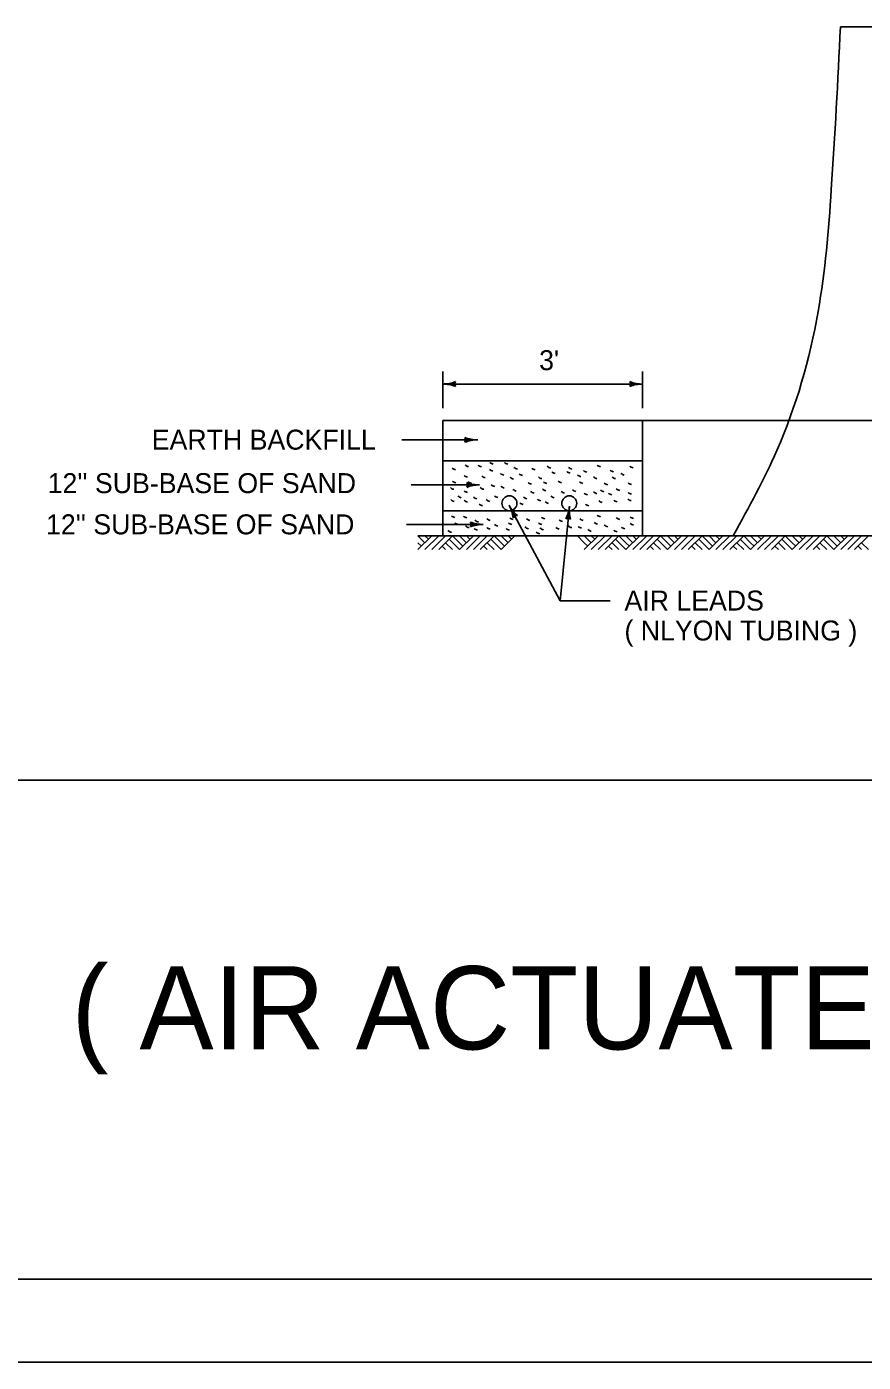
# Model space of a CAD drawing. Extents: x 1000 to 1157, y 1000 to 1095.
# Drawn here: x 1019.49 to 1024.52, y 999.5 to 1007.53 of the extents above; entities that cross this region are included whole.
import ezdxf

# ---------------------------------------------------------------- set-up
doc = ezdxf.new("R2010")
doc.units = 0
for name, color, linetype in [('Level 1', 7, 'Continuous'), ('Level 16', 7, 'Continuous'), ('Level 63', 7, 'Continuous')]:
    doc.layers.add(name, color=color, linetype=linetype)

msp = doc.modelspace()

# ---------------------------------------------------------------- linework, layer by layer
at = {"layer": 'Level 1'}
for p, q in [((1026.7832, 1007.5283), (1024.3832, 1007.5283)), ((1021.9932, 1005.2362), (1021.9932, 1005.4554)), ((1023.1932, 1005.2362), (1023.1932, 1005.4554)), ((1021.9932, 1005.3804), (1023.1932, 1005.3804)), ((1021.9932, 1005.1612), (1021.9932, 1004.4683)), ((1027.2233, 1005.1612), (1021.9932, 1005.1612)), ((1023.1932, 1005.1612), (1023.1932, 1004.4683)), ((1022.2011, 1005.045), (1021.7471, 1005.045)), ((1023.1932, 1004.9183), (1021.9932, 1004.9183)), ((1022.2123, 1004.7739), (1021.8027, 1004.7739)), ((1023.1932, 1004.6183), (1021.9932, 1004.6183)), ((1022.3924, 1004.6502), (1022.6983, 1004.0772)), ((1022.6983, 1004.0772), (1022.7539, 1004.6447)), ((1022.2349, 1004.5367), (1021.7749, 1004.5367)), ((1021.8433, 1004.4683), (1021.8849, 1004.4267)), ((1021.8433, 1004.385), (1021.9266, 1004.4683)), ((1021.8433, 1004.4267), (1021.8641, 1004.4058)), ((1021.8849, 1004.4683), (1021.9058, 1004.4475)), ((1021.8849, 1004.385), (1021.9683, 1004.4683)), ((1021.9266, 1004.385), (1022.0099, 1004.4683)), ((1021.9683, 1004.385), (1022.0516, 1004.4683)), ((1022.0516, 1004.385), (1022.0099, 1004.4267)), ((1022.0933, 1004.385), (1022.0308, 1004.4475)), ((1022.0933, 1004.4267), (1022.0516, 1004.4683)), ((1022.0933, 1004.4683), (1022.1349, 1004.4267)), ((1022.0933, 1004.385), (1022.1766, 1004.4683)), ((1022.0933, 1004.4267), (1022.1141, 1004.4058)), ((1022.1349, 1004.4683), (1022.1558, 1004.4475)), ((1022.1349, 1004.385), (1022.2183, 1004.4683)), ((1022.1766, 1004.385), (1022.2599, 1004.4683)), ((1022.2183, 1004.385), (1022.3016, 1004.4683)), ((1022.3016, 1004.385), (1022.2599, 1004.4267)), ((1022.3433, 1004.385), (1022.2808, 1004.4475)), ((1022.3433, 1004.4267), (1022.3016, 1004.4683)), ((1022.3433, 1004.4683), (1022.3849, 1004.4267)), ((1022.3433, 1004.385), (1022.4266, 1004.4683)), ((1022.3433, 1004.4267), (1022.3641, 1004.4058)), ((1022.3849, 1004.4683), (1022.4058, 1004.4475)), ((1022.8433, 1004.4267), (1022.8016, 1004.4683)), ((1022.8433, 1004.4683), (1022.8849, 1004.4267)), ((1022.8433, 1004.385), (1022.9266, 1004.4683)), ((1022.8433, 1004.4267), (1022.8641, 1004.4058)), ((1022.8849, 1004.4683), (1022.9058, 1004.4475)), ((1022.8849, 1004.385), (1022.9683, 1004.4683)), ((1022.9266, 1004.385), (1023.0099, 1004.4683)), ((1022.9683, 1004.385), (1023.0516, 1004.4683)), ((1023.0516, 1004.385), (1023.0099, 1004.4267)), ((1023.0933, 1004.385), (1023.0308, 1004.4475)), ((1023.0933, 1004.4267), (1023.0516, 1004.4683)), ((1023.0933, 1004.4683), (1023.1349, 1004.4267)), ((1023.0933, 1004.385), (1023.1766, 1004.4683)), ((1023.0933, 1004.4267), (1023.1141, 1004.4058)), ((1023.1349, 1004.4683), (1023.1558, 1004.4475)), ((1023.1349, 1004.385), (1023.2183, 1004.4683)), ((1023.1766, 1004.385), (1023.2599, 1004.4683)), ((1023.2183, 1004.385), (1023.3016, 1004.4683)), ((1023.3016, 1004.385), (1023.2599, 1004.4267)), ((1023.3433, 1004.385), (1023.2808, 1004.4475)), ((1023.3433, 1004.4267), (1023.3016, 1004.4683)), ((1023.3433, 1004.4683), (1023.3849, 1004.4267)), ((1023.3433, 1004.385), (1023.4266, 1004.4683)), ((1023.3433, 1004.4267), (1023.3641, 1004.4058)), ((1023.3849, 1004.4683), (1023.4058, 1004.4475)), ((1023.3849, 1004.385), (1023.4683, 1004.4683)), ((1023.4266, 1004.385), (1023.5099, 1004.4683)), ((1023.4683, 1004.385), (1023.5516, 1004.4683)), ((1023.5516, 1004.385), (1023.5099, 1004.4267)), ((1023.5933, 1004.385), (1023.5308, 1004.4475)), ((1023.5933, 1004.4267), (1023.5516, 1004.4683)), ((1023.5933, 1004.4683), (1023.6349, 1004.4267)), ((1023.5933, 1004.385), (1023.6766, 1004.4683)), ((1023.5933, 1004.4267), (1023.6141, 1004.4058)), ((1023.6349, 1004.4683), (1023.6558, 1004.4475)), ((1023.6349, 1004.385), (1023.7183, 1004.4683)), ((1023.6766, 1004.385), (1023.7599, 1004.4683)), ((1023.7183, 1004.385), (1023.8016, 1004.4683)), ((1023.8016, 1004.385), (1023.7599, 1004.4267)), ((1023.8433, 1004.385), (1023.7808, 1004.4475)), ((1023.8433, 1004.4267), (1023.8016, 1004.4683)), ((1023.8433, 1004.4683), (1023.8849, 1004.4267)), ((1023.8433, 1004.385), (1023.9266, 1004.4683)), ((1023.8433, 1004.4267), (1023.8641, 1004.4058)), ((1023.8849, 1004.4683), (1023.9058, 1004.4475)), ((1023.8849, 1004.385), (1023.9683, 1004.4683)), ((1023.9266, 1004.385), (1024.0099, 1004.4683)), ((1023.9683, 1004.385), (1024.0516, 1004.4683)), ((1024.0516, 1004.385), (1024.0099, 1004.4267)), ((1024.0932, 1004.385), (1024.0307, 1004.4475)), ((1024.0932, 1004.4267), (1024.0516, 1004.4683)), ((1024.0932, 1004.4683), (1024.1349, 1004.4267)), ((1024.0932, 1004.385), (1024.1766, 1004.4683)), ((1024.0932, 1004.4267), (1024.1141, 1004.4058)), ((1024.1349, 1004.4683), (1024.1557, 1004.4475)), ((1024.1349, 1004.385), (1024.2182, 1004.4683)), ((1024.1766, 1004.385), (1024.2599, 1004.4683)), ((1024.2182, 1004.385), (1024.3016, 1004.4683)), ((1024.3016, 1004.385), (1024.2599, 1004.4267)), ((1024.3432, 1004.385), (1024.2807, 1004.4475)), ((1024.3432, 1004.4267), (1024.3016, 1004.4683)), ((1024.3432, 1004.4683), (1024.3849, 1004.4267)), ((1024.3432, 1004.385), (1024.4266, 1004.4683)), ((1024.3432, 1004.4267), (1024.3641, 1004.4058)), ((1024.3849, 1004.4683), (1024.4057, 1004.4475)), ((1024.3849, 1004.385), (1024.4682, 1004.4683)), ((1024.4266, 1004.385), (1024.5099, 1004.4683)), ((1024.4682, 1004.385), (1024.5516, 1004.4683)), ((1024.5516, 1004.385), (1024.5099, 1004.4267)), ((1022.0099, 1004.385), (1021.9891, 1004.4058)), ((1022.2599, 1004.385), (1022.2391, 1004.4058)), ((1023.0099, 1004.385), (1022.9891, 1004.4058)), ((1023.2599, 1004.385), (1023.2391, 1004.4058)), ((1023.5099, 1004.385), (1023.4891, 1004.4058)), ((1023.7599, 1004.385), (1023.7391, 1004.4058)), ((1024.0099, 1004.385), (1023.9891, 1004.4058)), ((1024.2599, 1004.385), (1024.2391, 1004.4058)), ((1024.5099, 1004.385), (1024.4891, 1004.4058)), ((1022.6983, 1004.0772), (1022.9983, 1004.0772))]:
    msp.add_line(p, q, dxfattribs=at)
msp.add_lwpolyline([(1021.8433, 1004.4683), (1029.0232, 1004.4683)], dxfattribs=at)
for centre in [(1022.3933, 1004.6633), (1022.7533, 1004.6633)]:
    msp.add_circle(centre, 0.045, dxfattribs=at)
for centre in [(1022.3048, 1004.9408), (1022.3916, 1004.9408), (1022.0784, 1004.9067), (1022.1497, 1004.8633), (1022.156, 1004.9263), (1022.2335, 1004.9253), (1022.2552, 1004.8602), (1022.3027, 1004.8994), (1022.3687, 1004.8746), (1022.4493, 1004.9118), (1022.4803, 1004.8726), (1022.5559, 1004.9067), (1022.6496, 1004.918), (1022.6768, 1004.885), (1022.7674, 1004.887), (1022.7777, 1004.9118), (1022.8314, 1004.8664), (1022.8665, 1004.8932), (1022.9497, 1004.9253), (1023.0276, 1004.8953), (1023.0923, 1004.8757), (1023.145, 1004.9191), (1022.0672, 1004.79), (1022.0796, 1004.8292), (1022.1746, 1004.8251), (1022.2469, 1004.79), (1022.313, 1004.8065), (1022.3708, 1004.7982), (1022.4266, 1004.8519), (1022.4431, 1004.7796), (1022.534, 1004.8209), (1022.5962, 1004.854), (1022.6207, 1004.7817), (1022.6269, 1004.8251), (1022.7157, 1004.8292), (1022.8438, 1004.8251), (1022.928, 1004.854), (1022.9925, 1004.8168), (1023.0396, 1004.854), (1023.0644, 1004.7827), (1023.135, 1004.8189), (1022.0691, 1004.7176), (1022.1125, 1004.7393), (1022.1497, 1004.7703), (1022.1498, 1004.7135), (1022.2056, 1004.7331), (1022.2831, 1004.7176), (1022.3316, 1004.7404), (1022.4846, 1004.699), (1022.5063, 1004.7331), (1022.5497, 1004.7672), (1022.59, 1004.7207), (1022.6365, 1004.7052), (1022.6706, 1004.7393), (1022.7326, 1004.7672), (1022.8004, 1004.7776), (1022.8706, 1004.7569), (1022.928, 1004.7641), (1022.959, 1004.7114), (1022.9698, 1004.7755), (1023.0173, 1004.7569), (1023.0489, 1004.7145), (1023.1329, 1004.7218), (1023.1357, 1004.761), (1022.0734, 1004.6206), (1022.1457, 1004.6185), (1022.2407, 1004.6908), (1022.8789, 1004.6908), (1022.9497, 1004.6246), (1022.0939, 1004.5781), (1022.159, 1004.5595), (1022.2097, 1004.5442), (1022.2149, 1004.5936), (1022.2862, 1004.6029), (1022.2862, 1004.5501), (1022.3327, 1004.5688), (1022.4018, 1004.5442), (1022.4164, 1004.5781), (1022.4245, 1004.6082), (1022.5156, 1004.5532), (1022.5249, 1004.6029), (1022.5962, 1004.5781), (1022.6055, 1004.547), (1022.6145, 1004.6123), (1022.7016, 1004.5501), (1022.7202, 1004.5967), (1022.776, 1004.5595), (1022.8355, 1004.5566), (1022.8443, 1004.6029), (1022.8939, 1004.5377), (1022.9311, 1004.5812), (1022.9925, 1004.5648), (1023.0644, 1004.6091), (1023.0958, 1004.5524), (1023.1474, 1004.6144), (1023.1481, 1004.575), (1022.0527, 1004.5318), (1022.5838, 1004.5222), (1023.0489, 1004.5346)]:
    msp.add_arc(centre, 0.0432, 228.11784, 258.71459, dxfattribs=at)
msp.add_spline([(1024.3832, 1007.5283), (1024.3281, 1006.5507), (1024.249, 1005.8164), (1024.0005, 1004.9805), (1023.7407, 1004.4722)], degree=3, dxfattribs=at)
at = {"layer": 'Level 16'}
for p, q in [((1022.062, 1005.3887), (1022.0499, 1005.3835)), ((1022.0691, 1005.3947), (1022.0632, 1005.3804)), ((1023.1174, 1005.3947), (1023.1234, 1005.3803)), ((1023.1246, 1005.3886), (1023.1367, 1005.3834)), ((1022.062, 1005.3723), (1022.0499, 1005.3773)), ((1022.0691, 1005.3661), (1022.0632, 1005.3805)), ((1023.1174, 1005.366), (1023.1234, 1005.3804)), ((1023.1246, 1005.3722), (1023.1367, 1005.3773)), ((1022.1252, 1005.0593), (1022.1312, 1005.0449)), ((1022.1252, 1005.0306), (1022.1312, 1005.045)), ((1022.1323, 1005.0532), (1022.1444, 1005.048)), ((1022.1323, 1005.0367), (1022.1444, 1005.0418)), ((1022.1365, 1004.7882), (1022.1425, 1004.7738)), ((1022.1365, 1004.7595), (1022.1425, 1004.7739)), ((1022.1437, 1004.7821), (1022.1558, 1004.7769)), ((1022.1437, 1004.7657), (1022.1558, 1004.7708)), ((1022.4155, 1004.5766), (1022.4253, 1004.5886)), ((1022.4175, 1004.5857), (1022.4163, 1004.5988)), ((1022.432, 1004.5935), (1022.4218, 1004.6017)), ((1022.4408, 1004.5901), (1022.4253, 1004.5886)), ((1022.7391, 1004.577), (1022.7454, 1004.5886)), ((1022.7554, 1004.5754), (1022.7515, 1004.588)), ((1022.1591, 1004.551), (1022.1651, 1004.5366)), ((1022.1591, 1004.5222), (1022.1651, 1004.5367)), ((1022.1662, 1004.5448), (1022.1783, 1004.5397)), ((1022.1662, 1004.5284), (1022.1783, 1004.5335)), ((1022.7323, 1004.5706), (1022.7472, 1004.5751)), ((1022.7608, 1004.5677), (1022.7472, 1004.5751))]:
    msp.add_line(p, q, dxfattribs=at)
for centre, start, end in [((1021.992, 1005.5942), 269.98689, 291.21015), ((1023.1946, 1005.5941), 248.78985, 270.01311), ((1021.992, 1005.1667), 68.78985, 90.01311), ((1023.1946, 1005.1666), 89.98689, 111.21015), ((1022.2024, 1005.2587), 248.78985, 270.01311), ((1022.2024, 1004.8312), 89.98689, 111.21015), ((1022.2137, 1004.9876), 248.78985, 270.01311), ((1022.2137, 1004.5601), 89.98689, 111.21015), ((1022.5804, 1004.752), 208.0887, 229.31195), ((1022.2032, 1004.5507), 6.89166, 28.11491), ((1022.5414, 1004.6668), 333.19143, 354.41468), ((1022.9668, 1004.6251), 174.38847, 195.61172), ((1022.2362, 1004.7504), 248.78985, 270.01311), ((1022.2362, 1004.3229), 89.98689, 111.21015)]:
    msp.add_arc(centre, 0.2138, start, end, dxfattribs=at)
at = {"layer": 'Level 63'}
for p, q in [((1034, 1003), (1000, 1003)), ((1000, 1000), (1034, 1000)), ((999.98, 999.5), (1034.02, 999.5))]:
    msp.add_line(p, q, dxfattribs=at)

# ---------------------------------------------------------------- texts
at = {"layer": 'Level 1'}
for s, height, p in [("3'", 0.12, (1022.5717, 1005.4638)), ('EARTH BACKFILL', 0.12, (1020.2432, 1004.9862)), ("12'' SUB-BASE OF SAND", 0.12, (1019.6174, 1004.7247)), ("12'' SUB-BASE OF SAND", 0.12, (1019.6076, 1004.4769)), ('AIR LEADS', 0.12, (1023.0846, 1004.0188)), ('( NLYON TUBING )', 0.12, (1023.0846, 1003.8388)), ('PIEZOMETER TYPE III  ( AIR ACTUATED )', 0.5, (1012.3677, 1001.3811))]:
    msp.add_text(s, height=height, dxfattribs=at).set_placement(p)

doc.saveas('drawing.dxf')
